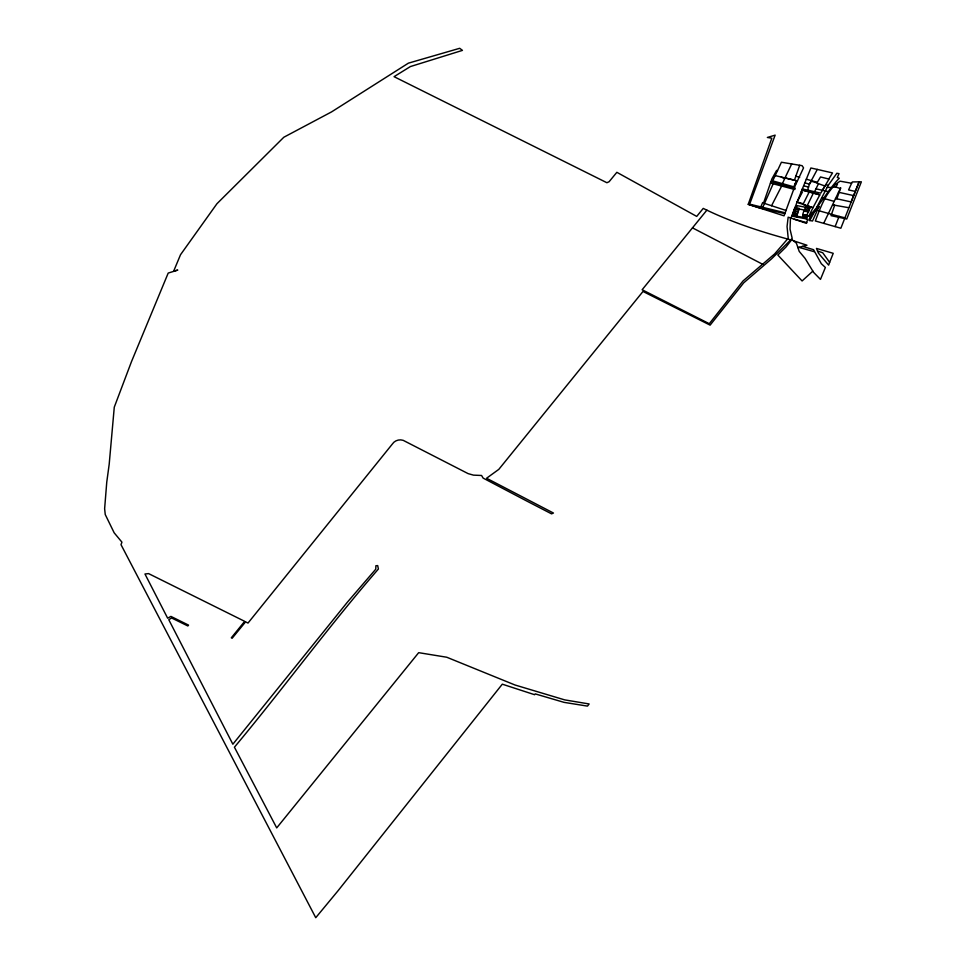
<?xml version="1.0" encoding="UTF-8"?>
<svg xmlns="http://www.w3.org/2000/svg" width="966" height="966" viewBox="0 0 966 966"><rect width="100%" height="100%" fill="white"/><g stroke="black" fill="none" stroke-linecap="round" stroke-linejoin="round"><path stroke-width="1.45" d="M794.547 187.042L803.555 167.855L802.094 165.669L781.409 162.24L772.715 180.859L794.547 187.042L784.042 215.829L748.227 204.333L771.834 138.21L767.366 137.462L775.13 135.143L749.652 204.152L785.261 212.822M791.673 216.07L807.721 219.149L806.477 223.363L790.985 218.099L796.986 202.317L812.961 207.714L819.844 194.842L801.961 189.952L797.119 201.991L803.314 203.766L809.23 191.908M819.844 194.842L801.961 189.952L802.335 188.998L807.612 190.073L809.411 184.228L817.308 169.424L832.535 172.926L828.768 179.024M799.691 165.271L794.438 180.183L784.984 177.913L782.581 183.347M806.284 218.871L807.238 215.949L808.784 216.287C820.665 204.937 827.826 189.952 839.273 178.263L837.305 177.406L839.031 173.639L836.858 173.264L828.224 185.339L817.031 206.76M835.505 198.525L836.87 198.803L840.71 187.742L823.696 223.351M792.144 216.106L794.982 207.521L799.268 208.342L796.431 216.927M796.455 216.118L797.192 213.872L794.39 213.341M803.144 214.561L802.577 216.275L806.864 217.096L807.431 215.382L802.71 214.476L803.845 211.047L808.566 211.952L810.269 206.796L805.982 205.975L804.28 211.131M803.314 217.435L804.05 215.189L806.852 215.732M848.74 207.714L832.62 204.864L834.672 205.227L831.05 215.66L846.747 219.016L861.37 181.813L852.314 181.934L851.601 183.262L840.082 181.173C826.667 189.722 820.774 206.748 815.328 220.972L840.855 228.23L859.112 181.85L851.082 201.918L836.87 198.803M773.174 183.794L762.754 207.388L760.797 206.881L762.657 202.582L763.635 202.751L771.882 178.927L776.64 170.39L777.533 170.897M829.637 262.354L828.647 265.143L818.419 253.152L816.475 248.419L833.223 253.321L829.637 262.354L822.718 252.766L817.55 251.039M835.131 226.599L839.104 216.396L844.839 217.785M802.335 188.998L810.885 167.987L817.308 169.424M793.81 186.812L796.419 180.654L797.385 180.896L775.179 175.583M817.417 210.129L812.527 220.997L809.049 220.405L810.136 216.541L819.192 206.374L817.417 210.129L815.835 209.55M851.601 183.262L848.595 189.94L855.296 191.413M784.984 177.913L791.697 163.942M832.777 187.199L836.001 187.138L837.462 184.071L836.17 183.83M813.408 193.043L807.178 205.782L812.961 207.714L808.784 216.287M807.612 190.073L814.543 191.739L818.48 183.709L824.964 186.003L829.009 179.084L820.532 176.959L816.958 182.876L811.271 181.197M764.42 203.379L771.544 205.734L782.327 184.76L794.293 188.056M797.119 201.991L802.444 192.005L801.225 191.763M809.798 220.526L815.618 209.803M828.224 185.339L825.749 184.687L820.726 193.164L814.543 191.739M822.38 190.314L824.964 186.003M818.48 183.709L816.958 182.876L817.296 182.32L811.585 180.69L809.411 184.228L804.811 182.779M706.895 210.129L642.136 289.752L709.285 323.707L742.999 280.997L774.611 253.937L788.22 238.264L787.061 226.563L788.147 217.181L790.466 217.93L790.031 229.171L792.205 238.409L771.653 258.767L743.735 282.796L710.119 325.144L642.994 291.466L498.806 469.367L486.562 478.255L553.433 513.031L551.574 513.864L526.204 500.738L483.109 478.085L481.575 475.477L473.473 475.139L468.112 473.618L403.172 440.327C399.2 439.035 394.514 440.532 392.281 444.131L248.008 623.058L245.581 621.85L232.154 638.236L231.309 637.814L244.688 621.343L148.583 573.599L144.96 573.997L167.649 618.192L170.897 616.393L188.539 625.111L187.839 625.968L171.586 617.962L168.784 619.725L232.866 744.218L347.337 602.241L375.774 569.179L375.883 565.75L377.682 565.593L378.406 569.01C328.488 626.511 283.352 688.613 234.424 747.213L276.711 827.898L418.676 652.666L446.739 657.23L515.023 685.003L564.687 699.879L589.139 703.96L587.485 706.11L564.084 702.367L535.212 693.89L534.633 694.711L502.296 684.182L337.991 890.821L315.749 917.7L121.004 544.655L121.945 542.168L114.169 532.809L105.246 514.528L104.63 508.708L106.755 482.155L109.194 464.211L114.278 407.169L131.461 361.695L168.205 273.064L177.78 270.106L173.711 271.035L180.521 254.722L216.915 203.766L283.823 137.244L331.567 111.887L408.401 63.152L459.695 48.3L462.46 50.377L410.381 66.569L394.056 76.676L606.902 182.731L609.111 181.717L616.851 172.31L696.715 216.408L703.236 208.402C731.081 222.132 760.785 231.768 790.659 239.858M803.314 203.766L802.831 204.297L805.282 205.142M812.841 271.132L802.094 280.961L777.847 255.048L786.058 246.946L791.842 239.52L796.395 243.178L799.22 251.401L805.04 258.345L813.589 272.352L820.472 279.391L825.375 267.461L821.329 263.73L813.577 249.711L802.637 246.366M797.892 247.622L806.96 245.231L793.376 240.751M827.246 187.356L830.893 187.501M794.306 219.234L806.695 222.603M805.415 207.69L809.701 208.511M804.847 209.405L809.134 210.238M796.02 208.427L808.482 210.829M794.414 209.236L798.701 210.057M793.847 210.95L798.133 211.771M793.279 212.665L797.566 213.486M792.712 214.392L796.998 215.213M795.006 183.926L795.646 184.059M853.618 195.603L838.44 192.222M815.968 188.829L828.442 191.703M784.911 213.679L759.035 207.714L748.227 204.333M803.627 185.822L808.578 187.054M839.104 216.396L818.721 210.709M770.445 183.081L794.752 189.493L795.247 188.322L770.94 181.632M806.284 179.193L811.585 180.69M825.314 198.875L833.791 201.278M798.906 247.356L814.072 251.667M795.718 176.162L799.691 177.321M836.001 187.138L840.251 188.491M771.544 205.734L786.191 210.516M821.788 197.644L823.877 198.501M762.886 264.394L692.513 227.879M781.289 177.019L784.633 178.722M796.95 205.601L793.654 215.575L806.115 217.966L809.411 207.992L796.95 205.601"/></g></svg>
